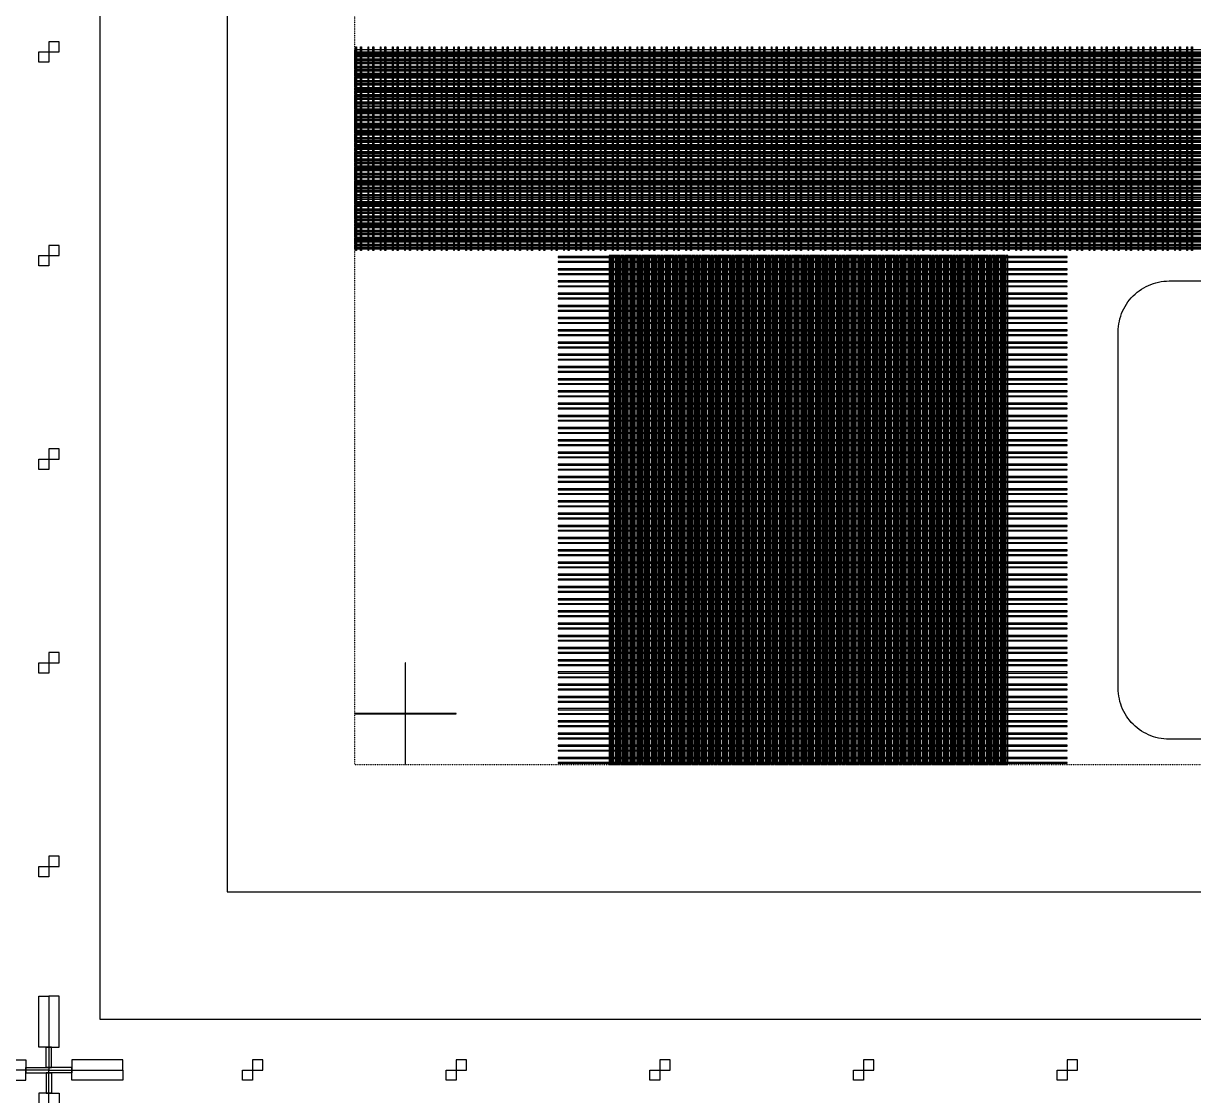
# Model space of a CAD drawing. Extents: x -50000 to 50000, y -50000 to 50000.
# Drawn here: x -36050 to -33752, y -14450 to -12344 of the extents above; entities that cross this region are included whole.
import ezdxf

# ---------------------------------------------------------------- set-up
doc = ezdxf.new("R2010")
doc.units = 0
doc.linetypes.add('DOT', pattern=[0.2, 0, -0.2])
doc.layers.get('0').update_dxf_attribs({"linetype": 'CONTINUOUS'})
for name, color, linetype in [('BASEMETAL', 4, 'CONTINUOUS'), ('FRAME', 8, 'CONTINUOUS'), ('MARKERS', 2, 'CONTINUOUS'), ('SECONDLAYER', 6, 'CONTINUOUS'), ('XOR', 1, 'CONTINUOUS')]:
    doc.layers.add(name, color=color, linetype=linetype)

# ---------------------------------------------------------------- blocks, each defined once
blk = doc.blocks.new('DICINGBORDER')
for points in [[(0, 7200), (45, 7200), (45, 7195), (0, 7195)], [(0, 7195), (5, 7195), (5, 7155), (0, 7155)], [(45, 7200), (145, 7200), (145, 7180), (45, 7180)], [(380, 7200), (400, 7200), (400, 7180), (380, 7180)], [(780, 7200), (800, 7200), (800, 7180), (780, 7180)], [(1180, 7200), (1200, 7200), (1200, 7180), (1180, 7180)], [(1580, 7200), (1600, 7200), (1600, 7180), (1580, 7180)], [(1980, 7200), (2000, 7200), (2000, 7180), (1980, 7180)], [(7155, 7200), (7055, 7200), (7055, 7180), (7155, 7180)], [(7200, 7200), (7155, 7200), (7155, 7195), (7200, 7195)], [(7200, 7195), (7195, 7195), (7195, 7155), (7200, 7155)], [(0, 7155), (20, 7155), (20, 7055), (0, 7055)], [(7200, 7155), (7180, 7155), (7180, 7055), (7200, 7055)], [(0, 2000), (20, 2000), (20, 2020), (0, 2020)], [(7200, 1980), (7180, 1980), (7180, 2000), (7200, 2000)], [(0, 1600), (20, 1600), (20, 1620), (0, 1620)], [(7200, 1580), (7180, 1580), (7180, 1600), (7200, 1600)], [(0, 1200), (20, 1200), (20, 1220), (0, 1220)], [(7200, 1180), (7180, 1180), (7180, 1200), (7200, 1200)], [(0, 800), (20, 800), (20, 820), (0, 820)], [(7200, 780), (7180, 780), (7180, 800), (7200, 800)], [(0, 400), (20, 400), (20, 420), (0, 420)], [(7200, 380), (7180, 380), (7180, 400), (7200, 400)], [(0, 45), (20, 45), (20, 145), (0, 145)], [(7200, 45), (7180, 45), (7180, 145), (7200, 145)], [(0, 5), (5, 5), (5, 45), (0, 45)], [(7200, 5), (7195, 5), (7195, 45), (7200, 45)], [(0, 0), (45, 0), (45, 5), (0, 5)], [(45, 0), (145, 0), (145, 20), (45, 20)], [(400, 0), (420, 0), (420, 20), (400, 20)], [(800, 0), (820, 0), (820, 20), (800, 20)], [(1200, 0), (1220, 0), (1220, 20), (1200, 20)], [(1600, 0), (1620, 0), (1620, 20), (1600, 20)], [(2000, 0), (2020, 0), (2020, 20), (2000, 20)], [(7155, 0), (7055, 0), (7055, 20), (7155, 20)], [(7200, 0), (7155, 0), (7155, 5), (7200, 5)]]:
    blk.add_lwpolyline(points, close=True)
blk = doc.blocks.new('CHIP_JARRAY')
for points in [[(500, 1900), (6500, 1900), (6500, 1904.3), (500, 1904.3)], [(500, 1897), (6500, 1897), (6500, 1899), (500, 1899)], [(500, 1894), (6500, 1894), (6500, 1896.4), (500, 1896.4)], [(500, 1891), (6500, 1891), (6500, 1893), (500, 1893)], [(500, 1886), (6500, 1886), (6500, 1890.3), (500, 1890.3)], [(500, 1883), (6500, 1883), (6500, 1885), (500, 1885)], [(500, 1880), (6500, 1880), (6500, 1882.4), (500, 1882.4)], [(500, 1877), (6500, 1877), (6500, 1879), (500, 1879)], [(500, 1872), (6500, 1872), (6500, 1876.3), (500, 1876.3)], [(500, 1869), (6500, 1869), (6500, 1871), (500, 1871)], [(500, 1866), (6500, 1866), (6500, 1868.4), (500, 1868.4)], [(500, 1863), (6500, 1863), (6500, 1865), (500, 1865)], [(500, 1858), (6500, 1858), (6500, 1862.3), (500, 1862.3)], [(500, 1855), (6500, 1855), (6500, 1857), (500, 1857)], [(500, 1852), (6500, 1852), (6500, 1854.4), (500, 1854.4)], [(500, 1849), (6500, 1849), (6500, 1851), (500, 1851)], [(500, 1844), (6500, 1844), (6500, 1848.3), (500, 1848.3)], [(500, 1841), (6500, 1841), (6500, 1843), (500, 1843)], [(500, 1838), (6500, 1838), (6500, 1840.4), (500, 1840.4)], [(500, 1835), (6500, 1835), (6500, 1837), (500, 1837)], [(500, 1830), (6500, 1830), (6500, 1834.3), (500, 1834.3)], [(500, 1827), (6500, 1827), (6500, 1829), (500, 1829)], [(500, 1824), (6500, 1824), (6500, 1826.4), (500, 1826.4)], [(500, 1821), (6500, 1821), (6500, 1823), (500, 1823)], [(500, 1816), (6500, 1816), (6500, 1820.3), (500, 1820.3)], [(500, 1813), (6500, 1813), (6500, 1815), (500, 1815)], [(500, 1810), (6500, 1810), (6500, 1812.4), (500, 1812.4)], [(500, 1807), (6500, 1807), (6500, 1809), (500, 1809)], [(500, 1802), (6500, 1802), (6500, 1806.3), (500, 1806.3)], [(500, 1799), (6500, 1799), (6500, 1801), (500, 1801)], [(500, 1796), (6500, 1796), (6500, 1798.4), (500, 1798.4)], [(500, 1793), (6500, 1793), (6500, 1795), (500, 1795)], [(500, 1788), (6500, 1788), (6500, 1792.3), (500, 1792.3)], [(500, 1785), (6500, 1785), (6500, 1787), (500, 1787)], [(500, 1782), (6500, 1782), (6500, 1784.4), (500, 1784.4)], [(500, 1779), (6500, 1779), (6500, 1781), (500, 1781)], [(500, 1774), (6500, 1774), (6500, 1778.3), (500, 1778.3)], [(500, 1771), (6500, 1771), (6500, 1773), (500, 1773)], [(500, 1768), (6500, 1768), (6500, 1770.4), (500, 1770.4)], [(500, 1765), (6500, 1765), (6500, 1767), (500, 1767)], [(500, 1760), (6500, 1760), (6500, 1764.3), (500, 1764.3)], [(500, 1757), (6500, 1757), (6500, 1759), (500, 1759)], [(500, 1754), (6500, 1754), (6500, 1756.4), (500, 1756.4)], [(500, 1751), (6500, 1751), (6500, 1753), (500, 1753)], [(500, 1746), (6500, 1746), (6500, 1750.3), (500, 1750.3)], [(500, 1743), (6500, 1743), (6500, 1745), (500, 1745)], [(500, 1740), (6500, 1740), (6500, 1742.4), (500, 1742.4)], [(500, 1737), (6500, 1737), (6500, 1739), (500, 1739)], [(500, 1732), (6500, 1732), (6500, 1736.3), (500, 1736.3)], [(500, 1729), (6500, 1729), (6500, 1731), (500, 1731)], [(500, 1726), (6500, 1726), (6500, 1728.4), (500, 1728.4)], [(500, 1723), (6500, 1723), (6500, 1725), (500, 1725)], [(500, 1718), (6500, 1718), (6500, 1722.3), (500, 1722.3)], [(500, 1715), (6500, 1715), (6500, 1717), (500, 1717)], [(500, 1712), (6500, 1712), (6500, 1714.4), (500, 1714.4)], [(500, 1709), (6500, 1709), (6500, 1711), (500, 1711)], [(500, 1704), (6500, 1704), (6500, 1708.3), (500, 1708.3)], [(500, 1701), (6500, 1701), (6500, 1703), (500, 1703)], [(500, 1698), (6500, 1698), (6500, 1700.4), (500, 1700.4)], [(500, 1695), (6500, 1695), (6500, 1697), (500, 1697)], [(500, 1690), (6500, 1690), (6500, 1694.3), (500, 1694.3)], [(500, 1687), (6500, 1687), (6500, 1689), (500, 1689)], [(500, 1684), (6500, 1684), (6500, 1686.4), (500, 1686.4)], [(500, 1681), (6500, 1681), (6500, 1683), (500, 1683)], [(500, 1676), (6500, 1676), (6500, 1680.3), (500, 1680.3)], [(500, 1673), (6500, 1673), (6500, 1675), (500, 1675)], [(500, 1670), (6500, 1670), (6500, 1672.4), (500, 1672.4)], [(500, 1667), (6500, 1667), (6500, 1669), (500, 1669)], [(500, 1662), (6500, 1662), (6500, 1666.3), (500, 1666.3)], [(500, 1659), (6500, 1659), (6500, 1661), (500, 1661)], [(500, 1656), (6500, 1656), (6500, 1658.4), (500, 1658.4)], [(500, 1653), (6500, 1653), (6500, 1655), (500, 1655)], [(500, 1648), (6500, 1648), (6500, 1652.3), (500, 1652.3)], [(500, 1645), (6500, 1645), (6500, 1647), (500, 1647)], [(500, 1642), (6500, 1642), (6500, 1644.4), (500, 1644.4)], [(500, 1639), (6500, 1639), (6500, 1641), (500, 1641)], [(500, 1634), (6500, 1634), (6500, 1638.3), (500, 1638.3)], [(500, 1631), (6500, 1631), (6500, 1633), (500, 1633)], [(500, 1628), (6500, 1628), (6500, 1630.4), (500, 1630.4)], [(500, 1625), (6500, 1625), (6500, 1627), (500, 1627)], [(500, 1620), (6500, 1620), (6500, 1624.3), (500, 1624.3)], [(500, 1617), (6500, 1617), (6500, 1619), (500, 1619)], [(500, 1614), (6500, 1614), (6500, 1616.4), (500, 1616.4)], [(500, 1611), (6500, 1611), (6500, 1613), (500, 1613)], [(500, 1606), (6500, 1606), (6500, 1610.3), (500, 1610.3)], [(500, 1603), (6500, 1603), (6500, 1605), (500, 1605)], [(500, 1600), (6500, 1600), (6500, 1602.4), (500, 1602.4)], [(500, 1597), (6500, 1597), (6500, 1599), (500, 1599)], [(500, 1592), (6500, 1592), (6500, 1596.3), (500, 1596.3)], [(500, 1589), (6500, 1589), (6500, 1591), (500, 1591)], [(500, 1586), (6500, 1586), (6500, 1588.4), (500, 1588.4)], [(500, 1583), (6500, 1583), (6500, 1585), (500, 1585)], [(500, 1578), (6500, 1578), (6500, 1582.3), (500, 1582.3)], [(500, 1575), (6500, 1575), (6500, 1577), (500, 1577)], [(500, 1572), (6500, 1572), (6500, 1574.4), (500, 1574.4)], [(500, 1569), (6500, 1569), (6500, 1571), (500, 1571)], [(500, 1564), (6500, 1564), (6500, 1568.3), (500, 1568.3)], [(500, 1561), (6500, 1561), (6500, 1563), (500, 1563)], [(500, 1558), (6500, 1558), (6500, 1560.4), (500, 1560.4)], [(500, 1555), (6500, 1555), (6500, 1557), (500, 1557)], [(500, 1550), (6500, 1550), (6500, 1554.3), (500, 1554.3)], [(500, 1547), (6500, 1547), (6500, 1549), (500, 1549)], [(500, 1544), (6500, 1544), (6500, 1546.4), (500, 1546.4)], [(500, 1541), (6500, 1541), (6500, 1543), (500, 1543)], [(500, 1536), (6500, 1536), (6500, 1540.3), (500, 1540.3)], [(500, 1533), (6500, 1533), (6500, 1535), (500, 1535)], [(500, 1530), (6500, 1530), (6500, 1532.4), (500, 1532.4)], [(500, 1527), (6500, 1527), (6500, 1529), (500, 1529)], [(500, 1522), (6500, 1522), (6500, 1526.3), (500, 1526.3)], [(500, 1519), (6500, 1519), (6500, 1521), (500, 1521)], [(500, 1516), (6500, 1516), (6500, 1518.4), (500, 1518.4)], [(500, 1513), (6500, 1513), (6500, 1515), (500, 1515)], [(1000, 500), (1002, 500), (1002, 1500), (1000, 1500)], [(1003, 500), (1005.4, 500), (1005.4, 1500), (1003, 1500)], [(1006, 500), (1008, 500), (1008, 1500), (1006, 1500)], [(1009, 500), (1013.3, 500), (1013.3, 1500), (1009, 1500)], [(1014, 500), (1016, 500), (1016, 1500), (1014, 1500)], [(1017, 500), (1019.4, 500), (1019.4, 1500), (1017, 1500)], [(1020, 500), (1022, 500), (1022, 1500), (1020, 1500)], [(1023, 500), (1027.3, 500), (1027.3, 1500), (1023, 1500)], [(1028, 500), (1030, 500), (1030, 1500), (1028, 1500)], [(1031, 500), (1033.4, 500), (1033.4, 1500), (1031, 1500)], [(1034, 500), (1036, 500), (1036, 1500), (1034, 1500)], [(1037, 500), (1041.3, 500), (1041.3, 1500), (1037, 1500)], [(1042, 500), (1044, 500), (1044, 1500), (1042, 1500)], [(1045, 500), (1047.4, 500), (1047.4, 1500), (1045, 1500)], [(1048, 500), (1050, 500), (1050, 1500), (1048, 1500)], [(1051, 500), (1055.3, 500), (1055.3, 1500), (1051, 1500)], [(1056, 500), (1058, 500), (1058, 1500), (1056, 1500)], [(1059, 500), (1061.4, 500), (1061.4, 1500), (1059, 1500)], [(1062, 500), (1064, 500), (1064, 1500), (1062, 1500)], [(1065, 500), (1069.3, 500), (1069.3, 1500), (1065, 1500)], [(1070, 500), (1072, 500), (1072, 1500), (1070, 1500)], [(1073, 500), (1075.4, 500), (1075.4, 1500), (1073, 1500)], [(1076, 500), (1078, 500), (1078, 1500), (1076, 1500)], [(1079, 500), (1083.3, 500), (1083.3, 1500), (1079, 1500)], [(1084, 500), (1086, 500), (1086, 1500), (1084, 1500)], [(1087, 500), (1089.4, 500), (1089.4, 1500), (1087, 1500)], [(1090, 500), (1092, 500), (1092, 1500), (1090, 1500)], [(1093, 500), (1097.3, 500), (1097.3, 1500), (1093, 1500)], [(1098, 500), (1100, 500), (1100, 1500), (1098, 1500)], [(1101, 500), (1103.4, 500), (1103.4, 1500), (1101, 1500)], [(1104, 500), (1106, 500), (1106, 1500), (1104, 1500)], [(1107, 500), (1111.3, 500), (1111.3, 1500), (1107, 1500)], [(1112, 500), (1114, 500), (1114, 1500), (1112, 1500)], [(1115, 500), (1117.4, 500), (1117.4, 1500), (1115, 1500)], [(1118, 500), (1120, 500), (1120, 1500), (1118, 1500)], [(1121, 500), (1125.3, 500), (1125.3, 1500), (1121, 1500)], [(1126, 500), (1128, 500), (1128, 1500), (1126, 1500)], [(1129, 500), (1131.4, 500), (1131.4, 1500), (1129, 1500)], [(1132, 500), (1134, 500), (1134, 1500), (1132, 1500)], [(1135, 500), (1139.3, 500), (1139.3, 1500), (1135, 1500)], [(1140, 500), (1142, 500), (1142, 1500), (1140, 1500)], [(1143, 500), (1145.4, 500), (1145.4, 1500), (1143, 1500)], [(1146, 500), (1148, 500), (1148, 1500), (1146, 1500)], [(1149, 500), (1153.3, 500), (1153.3, 1500), (1149, 1500)], [(1154, 500), (1156, 500), (1156, 1500), (1154, 1500)], [(1157, 500), (1159.4, 500), (1159.4, 1500), (1157, 1500)], [(1160, 500), (1162, 500), (1162, 1500), (1160, 1500)], [(1163, 500), (1167.3, 500), (1167.3, 1500), (1163, 1500)], [(1168, 500), (1170, 500), (1170, 1500), (1168, 1500)], [(1171, 500), (1173.4, 500), (1173.4, 1500), (1171, 1500)], [(1174, 500), (1176, 500), (1176, 1500), (1174, 1500)], [(1177, 500), (1181.3, 500), (1181.3, 1500), (1177, 1500)], [(1182, 500), (1184, 500), (1184, 1500), (1182, 1500)], [(1185, 500), (1187.4, 500), (1187.4, 1500), (1185, 1500)], [(1188, 500), (1190, 500), (1190, 1500), (1188, 1500)], [(1191, 500), (1195.3, 500), (1195.3, 1500), (1191, 1500)], [(1196, 500), (1198, 500), (1198, 1500), (1196, 1500)], [(1199, 500), (1201.4, 500), (1201.4, 1500), (1199, 1500)], [(1202, 500), (1204, 500), (1204, 1500), (1202, 1500)], [(1205, 500), (1209.3, 500), (1209.3, 1500), (1205, 1500)], [(1210, 500), (1212, 500), (1212, 1500), (1210, 1500)], [(1213, 500), (1215.4, 500), (1215.4, 1500), (1213, 1500)], [(1216, 500), (1218, 500), (1218, 1500), (1216, 1500)], [(1219, 500), (1223.3, 500), (1223.3, 1500), (1219, 1500)], [(1224, 500), (1226, 500), (1226, 1500), (1224, 1500)], [(1227, 500), (1229.4, 500), (1229.4, 1500), (1227, 1500)], [(1230, 500), (1232, 500), (1232, 1500), (1230, 1500)], [(1233, 500), (1237.3, 500), (1237.3, 1500), (1233, 1500)], [(1238, 500), (1240, 500), (1240, 1500), (1238, 1500)], [(1241, 500), (1243.4, 500), (1243.4, 1500), (1241, 1500)], [(1244, 500), (1246, 500), (1246, 1500), (1244, 1500)], [(1247, 500), (1251.3, 500), (1251.3, 1500), (1247, 1500)], [(1252, 500), (1254, 500), (1254, 1500), (1252, 1500)], [(1255, 500), (1257.4, 500), (1257.4, 1500), (1255, 1500)], [(1258, 500), (1260, 500), (1260, 1500), (1258, 1500)], [(1261, 500), (1265.3, 500), (1265.3, 1500), (1261, 1500)], [(1266, 500), (1268, 500), (1268, 1500), (1266, 1500)], [(1269, 500), (1271.4, 500), (1271.4, 1500), (1269, 1500)], [(1272, 500), (1274, 500), (1274, 1500), (1272, 1500)], [(1275, 500), (1279.3, 500), (1279.3, 1500), (1275, 1500)], [(1280, 500), (1282, 500), (1282, 1500), (1280, 1500)], [(1283, 500), (1285.4, 500), (1285.4, 1500), (1283, 1500)], [(1286, 500), (1288, 500), (1288, 1500), (1286, 1500)], [(1289, 500), (1293.3, 500), (1293.3, 1500), (1289, 1500)], [(1294, 500), (1296, 500), (1296, 1500), (1294, 1500)], [(1297, 500), (1299.4, 500), (1299.4, 1500), (1297, 1500)], [(1300, 500), (1302, 500), (1302, 1500), (1300, 1500)], [(1303, 500), (1307.3, 500), (1307.3, 1500), (1303, 1500)], [(1308, 500), (1310, 500), (1310, 1500), (1308, 1500)], [(1311, 500), (1313.4, 500), (1313.4, 1500), (1311, 1500)], [(1314, 500), (1316, 500), (1316, 1500), (1314, 1500)], [(1317, 500), (1321.3, 500), (1321.3, 1500), (1317, 1500)], [(1322, 500), (1324, 500), (1324, 1500), (1322, 1500)], [(1325, 500), (1327.4, 500), (1327.4, 1500), (1325, 1500)], [(1328, 500), (1330, 500), (1330, 1500), (1328, 1500)], [(1331, 500), (1335.3, 500), (1335.3, 1500), (1331, 1500)], [(1336, 500), (1338, 500), (1338, 1500), (1336, 1500)], [(1339, 500), (1341.4, 500), (1341.4, 1500), (1339, 1500)], [(1342, 500), (1344, 500), (1344, 1500), (1342, 1500)], [(1345, 500), (1349.3, 500), (1349.3, 1500), (1345, 1500)], [(1350, 500), (1352, 500), (1352, 1500), (1350, 1500)], [(1353, 500), (1355.4, 500), (1355.4, 1500), (1353, 1500)], [(1356, 500), (1358, 500), (1358, 1500), (1356, 1500)], [(1359, 500), (1363.3, 500), (1363.3, 1500), (1359, 1500)], [(1364, 500), (1366, 500), (1366, 1500), (1364, 1500)], [(1367, 500), (1369.4, 500), (1369.4, 1500), (1367, 1500)], [(1370, 500), (1372, 500), (1372, 1500), (1370, 1500)], [(1373, 500), (1377.3, 500), (1377.3, 1500), (1373, 1500)], [(1378, 500), (1380, 500), (1380, 1500), (1378, 1500)], [(1381, 500), (1383.4, 500), (1383.4, 1500), (1381, 1500)], [(1384, 500), (1386, 500), (1386, 1500), (1384, 1500)], [(1387, 500), (1391.3, 500), (1391.3, 1500), (1387, 1500)], [(1392, 500), (1394, 500), (1394, 1500), (1392, 1500)], [(1395, 500), (1397.4, 500), (1397.4, 1500), (1395, 1500)], [(1398, 500), (1400, 500), (1400, 1500), (1398, 1500)], [(1401, 500), (1405.3, 500), (1405.3, 1500), (1401, 1500)], [(1406, 500), (1408, 500), (1408, 1500), (1406, 1500)], [(1409, 500), (1411.4, 500), (1411.4, 1500), (1409, 1500)], [(1412, 500), (1414, 500), (1414, 1500), (1412, 1500)], [(1415, 500), (1419.3, 500), (1419.3, 1500), (1415, 1500)], [(1420, 500), (1422, 500), (1422, 1500), (1420, 1500)], [(1423, 500), (1425.4, 500), (1425.4, 1500), (1423, 1500)], [(1426, 500), (1428, 500), (1428, 1500), (1426, 1500)], [(1429, 500), (1433.3, 500), (1433.3, 1500), (1429, 1500)], [(1434, 500), (1436, 500), (1436, 1500), (1434, 1500)], [(1437, 500), (1439.4, 500), (1439.4, 1500), (1437, 1500)], [(1440, 500), (1442, 500), (1442, 1500), (1440, 1500)], [(1443, 500), (1447.3, 500), (1447.3, 1500), (1443, 1500)], [(1448, 500), (1450, 500), (1450, 1500), (1448, 1500)], [(1451, 500), (1453.4, 500), (1453.4, 1500), (1451, 1500)], [(1454, 500), (1456, 500), (1456, 1500), (1454, 1500)], [(1457, 500), (1461.3, 500), (1461.3, 1500), (1457, 1500)], [(1462, 500), (1464, 500), (1464, 1500), (1462, 1500)], [(1465, 500), (1467.4, 500), (1467.4, 1500), (1465, 1500)], [(1468, 500), (1470, 500), (1470, 1500), (1468, 1500)], [(1471, 500), (1475.3, 500), (1475.3, 1500), (1471, 1500)], [(1476, 500), (1478, 500), (1478, 1500), (1476, 1500)], [(1479, 500), (1481.4, 500), (1481.4, 1500), (1479, 1500)], [(1482, 500), (1484, 500), (1484, 1500), (1482, 1500)], [(1485, 500), (1489.3, 500), (1489.3, 1500), (1485, 1500)], [(1490, 500), (1492, 500), (1492, 1500), (1490, 1500)], [(1493, 500), (1495.4, 500), (1495.4, 1500), (1493, 1500)], [(1496, 500), (1498, 500), (1498, 1500), (1496, 1500)], [(1499, 500), (1503.3, 500), (1503.3, 1500), (1499, 1500)], [(1504, 500), (1506, 500), (1506, 1500), (1504, 1500)], [(1507, 500), (1509.4, 500), (1509.4, 1500), (1507, 1500)], [(1510, 500), (1512, 500), (1512, 1500), (1510, 1500)], [(1513, 500), (1517.3, 500), (1517.3, 1500), (1513, 1500)], [(1518, 500), (1520, 500), (1520, 1500), (1518, 1500)], [(1521, 500), (1523.4, 500), (1523.4, 1500), (1521, 1500)], [(1524, 500), (1526, 500), (1526, 1500), (1524, 1500)], [(1527, 500), (1531.3, 500), (1531.3, 1500), (1527, 1500)], [(1532, 500), (1534, 500), (1534, 1500), (1532, 1500)], [(1535, 500), (1537.4, 500), (1537.4, 1500), (1535, 1500)], [(1538, 500), (1540, 500), (1540, 1500), (1538, 1500)], [(1541, 500), (1545.3, 500), (1545.3, 1500), (1541, 1500)], [(1546, 500), (1548, 500), (1548, 1500), (1546, 1500)], [(1549, 500), (1551.4, 500), (1551.4, 1500), (1549, 1500)], [(1552, 500), (1554, 500), (1554, 1500), (1552, 1500)], [(1555, 500), (1559.3, 500), (1559.3, 1500), (1555, 1500)], [(1560, 500), (1562, 500), (1562, 1500), (1560, 1500)], [(1563, 500), (1565.4, 500), (1565.4, 1500), (1563, 1500)], [(1566, 500), (1568, 500), (1568, 1500), (1566, 1500)], [(1569, 500), (1573.3, 500), (1573.3, 1500), (1569, 1500)], [(1574, 500), (1576, 500), (1576, 1500), (1574, 1500)], [(1577, 500), (1579.4, 500), (1579.4, 1500), (1577, 1500)], [(1580, 500), (1582, 500), (1582, 1500), (1580, 1500)], [(1583, 500), (1587.3, 500), (1587.3, 1500), (1583, 1500)], [(1588, 500), (1590, 500), (1590, 1500), (1588, 1500)], [(1591, 500), (1593.4, 500), (1593.4, 1500), (1591, 1500)], [(1594, 500), (1596, 500), (1596, 1500), (1594, 1500)], [(1597, 500), (1601.3, 500), (1601.3, 1500), (1597, 1500)], [(1602, 500), (1604, 500), (1604, 1500), (1602, 1500)], [(1605, 500), (1607.4, 500), (1607.4, 1500), (1605, 1500)], [(1608, 500), (1610, 500), (1610, 1500), (1608, 1500)], [(1611, 500), (1615.3, 500), (1615.3, 1500), (1611, 1500)], [(1616, 500), (1618, 500), (1618, 1500), (1616, 1500)], [(1619, 500), (1621.4, 500), (1621.4, 1500), (1619, 1500)], [(1622, 500), (1624, 500), (1624, 1500), (1622, 1500)], [(1625, 500), (1629.3, 500), (1629.3, 1500), (1625, 1500)], [(1630, 500), (1632, 500), (1632, 1500), (1630, 1500)], [(1633, 500), (1635.4, 500), (1635.4, 1500), (1633, 1500)], [(1636, 500), (1638, 500), (1638, 1500), (1636, 1500)], [(1639, 500), (1643.3, 500), (1643.3, 1500), (1639, 1500)], [(1644, 500), (1646, 500), (1646, 1500), (1644, 1500)], [(1647, 500), (1649.4, 500), (1649.4, 1500), (1647, 1500)], [(1650, 500), (1652, 500), (1652, 1500), (1650, 1500)], [(1653, 500), (1657.3, 500), (1657.3, 1500), (1653, 1500)], [(1658, 500), (1660, 500), (1660, 1500), (1658, 1500)], [(1661, 500), (1663.4, 500), (1663.4, 1500), (1661, 1500)], [(1664, 500), (1666, 500), (1666, 1500), (1664, 1500)], [(1667, 500), (1671.3, 500), (1671.3, 1500), (1667, 1500)], [(1672, 500), (1674, 500), (1674, 1500), (1672, 1500)], [(1675, 500), (1677.4, 500), (1677.4, 1500), (1675, 1500)], [(1678, 500), (1680, 500), (1680, 1500), (1678, 1500)], [(1681, 500), (1685.3, 500), (1685.3, 1500), (1681, 1500)], [(1686, 500), (1688, 500), (1688, 1500), (1686, 1500)], [(1689, 500), (1691.4, 500), (1691.4, 1500), (1689, 1500)], [(1692, 500), (1694, 500), (1694, 1500), (1692, 1500)], [(1695, 500), (1699.3, 500), (1699.3, 1500), (1695, 1500)], [(1700, 500), (1702, 500), (1702, 1500), (1700, 1500)], [(1703, 500), (1705.4, 500), (1705.4, 1500), (1703, 1500)], [(1706, 500), (1708, 500), (1708, 1500), (1706, 1500)], [(1709, 500), (1713.3, 500), (1713.3, 1500), (1709, 1500)], [(1714, 500), (1716, 500), (1716, 1500), (1714, 1500)], [(1717, 500), (1719.4, 500), (1719.4, 1500), (1717, 1500)], [(1720, 500), (1722, 500), (1722, 1500), (1720, 1500)], [(1723, 500), (1727.3, 500), (1727.3, 1500), (1723, 1500)], [(1728, 500), (1730, 500), (1730, 1500), (1728, 1500)], [(1731, 500), (1733.4, 500), (1733.4, 1500), (1731, 1500)], [(1734, 500), (1736, 500), (1736, 1500), (1734, 1500)], [(1737, 500), (1741.3, 500), (1741.3, 1500), (1737, 1500)], [(1742, 500), (1744, 500), (1744, 1500), (1742, 1500)], [(1745, 500), (1747.4, 500), (1747.4, 1500), (1745, 1500)], [(1748, 500), (1750, 500), (1750, 1500), (1748, 1500)], [(1751, 500), (1755.3, 500), (1755.3, 1500), (1751, 1500)], [(1756, 500), (1758, 500), (1758, 1500), (1756, 1500)], [(1759, 500), (1761.4, 500), (1761.4, 1500), (1759, 1500)], [(1762, 500), (1764, 500), (1764, 1500), (1762, 1500)], [(1765, 500), (1769.3, 500), (1769.3, 1500), (1765, 1500)], [(1770, 500), (1772, 500), (1772, 1500), (1770, 1500)], [(1773, 500), (1775.4, 500), (1775.4, 1500), (1773, 1500)], [(1776, 500), (1778, 500), (1778, 1500), (1776, 1500)], [(1779, 500), (1783.3, 500), (1783.3, 1500), (1779, 1500)]]:
    blk.add_lwpolyline(points, close=True)
blk.add_lwpolyline([(2300, 550), (2100, 550), (2094.8, 550.1), (2089.5, 550.5), (2084.4, 551.2), (2079.2, 552.2), (2074.1, 553.4), (2069.1, 554.9), (2064.2, 556.6), (2059.3, 558.6), (2054.6, 560.9), (2050, 563.4), (2045.5, 566.1), (2041.2, 569.1), (2037.1, 572.3), (2033.1, 575.7), (2029.3, 579.3), (2025.7, 583.1), (2022.3, 587.1), (2019.1, 591.2), (2016.1, 595.5), (2013.4, 600), (2010.9, 604.6), (2008.6, 609.3), (2006.6, 614.2), (2004.9, 619.1), (2003.4, 624.1), (2002.2, 629.2), (2001.2, 634.4), (2000.5, 639.5), (2000.1, 644.8), (2000, 650), (2000, 1350), (2000.1, 1355.2), (2000.5, 1360.5), (2001.2, 1365.6), (2002.2, 1370.8), (2003.4, 1375.9), (2004.9, 1380.9), (2006.6, 1385.8), (2008.6, 1390.7), (2010.9, 1395.4), (2013.4, 1400), (2016.1, 1404.5), (2019.1, 1408.8), (2022.3, 1412.9), (2025.7, 1416.9), (2029.3, 1420.7), (2033.1, 1424.3), (2037.1, 1427.7), (2041.2, 1430.9), (2045.5, 1433.9), (2050, 1436.6), (2054.6, 1439.1), (2059.3, 1441.4), (2064.2, 1443.4), (2069.1, 1445.1), (2074.1, 1446.6), (2079.2, 1447.8), (2084.4, 1448.8), (2089.5, 1449.5), (2094.8, 1449.9), (2100, 1450), (2300, 1450)])
at = {"layer": 'FRAME'}
blk.add_lwpolyline([(0, 0), (7000, 0), (7000, 7000), (0, 7000)], close=True, dxfattribs=at)
at = {"layer": 'FRAME', "linetype": 'DOT'}
blk.add_lwpolyline([(500, 500), (6500, 500), (6500, 6500), (500, 6500)], close=True, dxfattribs=at)
at = {"layer": 'MARKERS'}
for points in [[(599.5, 600.5), (600.5, 600.5), (600.5, 700), (599.5, 700)], [(500, 599.5), (700, 599.5), (700, 600.5), (500, 600.5)], [(599.5, 500), (600.5, 500), (600.5, 599.5), (599.5, 599.5)]]:
    blk.add_lwpolyline(points, close=True, dxfattribs=at)
at = {"layer": 'SECONDLAYER'}
for points in [[(503, 1910), (504, 1910), (504, 1510), (503, 1510)], [(512, 1910), (514, 1910), (514, 1510), (512, 1510)], [(527, 1910), (528, 1910), (528, 1510), (527, 1510)], [(536, 1910), (538, 1910), (538, 1510), (536, 1510)], [(551, 1910), (552, 1910), (552, 1510), (551, 1510)], [(560, 1910), (562, 1910), (562, 1510), (560, 1510)], [(575, 1910), (576, 1910), (576, 1510), (575, 1510)], [(584, 1910), (586, 1910), (586, 1510), (584, 1510)], [(599, 1910), (600, 1910), (600, 1510), (599, 1510)], [(608, 1910), (610, 1910), (610, 1510), (608, 1510)], [(623, 1910), (624, 1910), (624, 1510), (623, 1510)], [(632, 1910), (634, 1910), (634, 1510), (632, 1510)], [(647, 1910), (648, 1910), (648, 1510), (647, 1510)], [(656, 1910), (658, 1910), (658, 1510), (656, 1510)], [(671, 1910), (672, 1910), (672, 1510), (671, 1510)], [(680, 1910), (682, 1910), (682, 1510), (680, 1510)], [(695, 1910), (696, 1910), (696, 1510), (695, 1510)], [(704, 1910), (706, 1910), (706, 1510), (704, 1510)], [(719, 1910), (720, 1910), (720, 1510), (719, 1510)], [(728, 1910), (730, 1910), (730, 1510), (728, 1510)], [(743, 1910), (744, 1910), (744, 1510), (743, 1510)], [(752, 1910), (754, 1910), (754, 1510), (752, 1510)], [(767, 1910), (768, 1910), (768, 1510), (767, 1510)], [(776, 1910), (778, 1910), (778, 1510), (776, 1510)], [(791, 1910), (792, 1910), (792, 1510), (791, 1510)], [(800, 1910), (802, 1910), (802, 1510), (800, 1510)], [(815, 1910), (816, 1910), (816, 1510), (815, 1510)], [(824, 1910), (826, 1910), (826, 1510), (824, 1510)], [(839, 1910), (840, 1910), (840, 1510), (839, 1510)], [(848, 1910), (850, 1910), (850, 1510), (848, 1510)], [(863, 1910), (864, 1910), (864, 1510), (863, 1510)], [(872, 1910), (874, 1910), (874, 1510), (872, 1510)], [(887, 1910), (888, 1910), (888, 1510), (887, 1510)], [(896, 1910), (898, 1910), (898, 1510), (896, 1510)], [(911, 1910), (912, 1910), (912, 1510), (911, 1510)], [(920, 1910), (922, 1910), (922, 1510), (920, 1510)], [(935, 1910), (936, 1910), (936, 1510), (935, 1510)], [(944, 1910), (946, 1910), (946, 1510), (944, 1510)], [(959, 1910), (960, 1910), (960, 1510), (959, 1510)], [(968, 1910), (970, 1910), (970, 1510), (968, 1510)], [(983, 1910), (984, 1910), (984, 1510), (983, 1510)], [(992, 1910), (994, 1910), (994, 1510), (992, 1510)], [(1007, 1910), (1008, 1910), (1008, 1510), (1007, 1510)], [(1016, 1910), (1018, 1910), (1018, 1510), (1016, 1510)], [(1031, 1910), (1032, 1910), (1032, 1510), (1031, 1510)], [(1040, 1910), (1042, 1910), (1042, 1510), (1040, 1510)], [(1055, 1910), (1056, 1910), (1056, 1510), (1055, 1510)], [(1064, 1910), (1066, 1910), (1066, 1510), (1064, 1510)], [(1079, 1910), (1080, 1910), (1080, 1510), (1079, 1510)], [(1088, 1910), (1090, 1910), (1090, 1510), (1088, 1510)], [(1103, 1910), (1104, 1910), (1104, 1510), (1103, 1510)], [(1112, 1910), (1114, 1910), (1114, 1510), (1112, 1510)], [(1127, 1910), (1128, 1910), (1128, 1510), (1127, 1510)], [(1136, 1910), (1138, 1910), (1138, 1510), (1136, 1510)], [(1151, 1910), (1152, 1910), (1152, 1510), (1151, 1510)], [(1160, 1910), (1162, 1910), (1162, 1510), (1160, 1510)], [(1175, 1910), (1176, 1910), (1176, 1510), (1175, 1510)], [(1184, 1910), (1186, 1910), (1186, 1510), (1184, 1510)], [(1199, 1910), (1200, 1910), (1200, 1510), (1199, 1510)], [(1208, 1910), (1210, 1910), (1210, 1510), (1208, 1510)], [(1223, 1910), (1224, 1910), (1224, 1510), (1223, 1510)], [(1232, 1910), (1234, 1910), (1234, 1510), (1232, 1510)], [(1247, 1910), (1248, 1910), (1248, 1510), (1247, 1510)], [(1256, 1910), (1258, 1910), (1258, 1510), (1256, 1510)], [(1271, 1910), (1272, 1910), (1272, 1510), (1271, 1510)], [(1280, 1910), (1282, 1910), (1282, 1510), (1280, 1510)], [(1295, 1910), (1296, 1910), (1296, 1510), (1295, 1510)], [(1304, 1910), (1306, 1910), (1306, 1510), (1304, 1510)], [(1319, 1910), (1320, 1910), (1320, 1510), (1319, 1510)], [(1328, 1910), (1330, 1910), (1330, 1510), (1328, 1510)], [(1343, 1910), (1344, 1910), (1344, 1510), (1343, 1510)], [(1352, 1910), (1354, 1910), (1354, 1510), (1352, 1510)], [(1367, 1910), (1368, 1910), (1368, 1510), (1367, 1510)], [(1376, 1910), (1378, 1910), (1378, 1510), (1376, 1510)], [(1391, 1910), (1392, 1910), (1392, 1510), (1391, 1510)], [(1400, 1910), (1402, 1910), (1402, 1510), (1400, 1510)], [(1415, 1910), (1416, 1910), (1416, 1510), (1415, 1510)], [(1424, 1910), (1426, 1910), (1426, 1510), (1424, 1510)], [(1439, 1910), (1440, 1910), (1440, 1510), (1439, 1510)], [(1448, 1910), (1450, 1910), (1450, 1510), (1448, 1510)], [(1463, 1910), (1464, 1910), (1464, 1510), (1463, 1510)], [(1472, 1910), (1474, 1910), (1474, 1510), (1472, 1510)], [(1487, 1910), (1488, 1910), (1488, 1510), (1487, 1510)], [(1496, 1910), (1498, 1910), (1498, 1510), (1496, 1510)], [(1511, 1910), (1512, 1910), (1512, 1510), (1511, 1510)], [(1520, 1910), (1522, 1910), (1522, 1510), (1520, 1510)], [(1535, 1910), (1536, 1910), (1536, 1510), (1535, 1510)], [(1544, 1910), (1546, 1910), (1546, 1510), (1544, 1510)], [(1559, 1910), (1560, 1910), (1560, 1510), (1559, 1510)], [(1568, 1910), (1570, 1910), (1570, 1510), (1568, 1510)], [(1583, 1910), (1584, 1910), (1584, 1510), (1583, 1510)], [(1592, 1910), (1594, 1910), (1594, 1510), (1592, 1510)], [(1607, 1910), (1608, 1910), (1608, 1510), (1607, 1510)], [(1616, 1910), (1618, 1910), (1618, 1510), (1616, 1510)], [(1631, 1910), (1632, 1910), (1632, 1510), (1631, 1510)], [(1640, 1910), (1642, 1910), (1642, 1510), (1640, 1510)], [(1655, 1910), (1656, 1910), (1656, 1510), (1655, 1510)], [(1664, 1910), (1666, 1910), (1666, 1510), (1664, 1510)], [(1679, 1910), (1680, 1910), (1680, 1510), (1679, 1510)], [(1688, 1910), (1690, 1910), (1690, 1510), (1688, 1510)], [(1703, 1910), (1704, 1910), (1704, 1510), (1703, 1510)], [(1712, 1910), (1714, 1910), (1714, 1510), (1712, 1510)], [(1727, 1910), (1728, 1910), (1728, 1510), (1727, 1510)], [(1736, 1910), (1738, 1910), (1738, 1510), (1736, 1510)], [(1751, 1910), (1752, 1910), (1752, 1510), (1751, 1510)], [(1760, 1910), (1762, 1910), (1762, 1510), (1760, 1510)], [(1775, 1910), (1776, 1910), (1776, 1510), (1775, 1510)], [(1784, 1910), (1786, 1910), (1786, 1510), (1784, 1510)], [(1799, 1910), (1800, 1910), (1800, 1510), (1799, 1510)], [(1808, 1910), (1810, 1910), (1810, 1510), (1808, 1510)], [(1823, 1910), (1824, 1910), (1824, 1510), (1823, 1510)], [(1832, 1910), (1834, 1910), (1834, 1510), (1832, 1510)], [(1847, 1910), (1848, 1910), (1848, 1510), (1847, 1510)], [(1856, 1910), (1858, 1910), (1858, 1510), (1856, 1510)], [(1871, 1910), (1872, 1910), (1872, 1510), (1871, 1510)], [(1880, 1910), (1882, 1910), (1882, 1510), (1880, 1510)], [(1895, 1910), (1896, 1910), (1896, 1510), (1895, 1510)], [(1904, 1910), (1906, 1910), (1906, 1510), (1904, 1510)], [(1919, 1910), (1920, 1910), (1920, 1510), (1919, 1510)], [(1928, 1910), (1930, 1910), (1930, 1510), (1928, 1510)], [(1943, 1910), (1944, 1910), (1944, 1510), (1943, 1510)], [(1952, 1910), (1954, 1910), (1954, 1510), (1952, 1510)], [(1967, 1910), (1968, 1910), (1968, 1510), (1967, 1510)], [(1976, 1910), (1978, 1910), (1978, 1510), (1976, 1510)], [(1991, 1910), (1992, 1910), (1992, 1510), (1991, 1510)], [(2000, 1910), (2002, 1910), (2002, 1510), (2000, 1510)], [(2015, 1910), (2016, 1910), (2016, 1510), (2015, 1510)], [(2024, 1910), (2026, 1910), (2026, 1510), (2024, 1510)], [(2039, 1910), (2040, 1910), (2040, 1510), (2039, 1510)], [(2048, 1910), (2050, 1910), (2050, 1510), (2048, 1510)], [(2063, 1910), (2064, 1910), (2064, 1510), (2063, 1510)], [(2072, 1910), (2074, 1910), (2074, 1510), (2072, 1510)], [(2087, 1910), (2088, 1910), (2088, 1510), (2087, 1510)], [(2096, 1910), (2098, 1910), (2098, 1510), (2096, 1510)], [(2111, 1910), (2112, 1910), (2112, 1510), (2111, 1510)], [(2120, 1910), (2122, 1910), (2122, 1510), (2120, 1510)], [(2135, 1910), (2136, 1910), (2136, 1510), (2135, 1510)], [(2144, 1910), (2146, 1910), (2146, 1510), (2144, 1510)], [(900, 1496), (1900, 1496), (1900, 1498), (900, 1498)], [(900, 1487), (1900, 1487), (1900, 1488), (900, 1488)], [(900, 1472), (1900, 1472), (1900, 1474), (900, 1474)], [(900, 1463), (1900, 1463), (1900, 1464), (900, 1464)], [(900, 1448), (1900, 1448), (1900, 1450), (900, 1450)], [(900, 1439), (1900, 1439), (1900, 1440), (900, 1440)], [(900, 1424), (1900, 1424), (1900, 1426), (900, 1426)], [(900, 1415), (1900, 1415), (1900, 1416), (900, 1416)], [(900, 1400), (1900, 1400), (1900, 1402), (900, 1402)], [(900, 1391), (1900, 1391), (1900, 1392), (900, 1392)], [(900, 1376), (1900, 1376), (1900, 1378), (900, 1378)], [(900, 1367), (1900, 1367), (1900, 1368), (900, 1368)], [(900, 1352), (1900, 1352), (1900, 1354), (900, 1354)], [(900, 1343), (1900, 1343), (1900, 1344), (900, 1344)], [(900, 1328), (1900, 1328), (1900, 1330), (900, 1330)], [(900, 1319), (1900, 1319), (1900, 1320), (900, 1320)], [(900, 1304), (1900, 1304), (1900, 1306), (900, 1306)], [(900, 1295), (1900, 1295), (1900, 1296), (900, 1296)], [(900, 1280), (1900, 1280), (1900, 1282), (900, 1282)], [(900, 1271), (1900, 1271), (1900, 1272), (900, 1272)], [(900, 1256), (1900, 1256), (1900, 1258), (900, 1258)], [(900, 1247), (1900, 1247), (1900, 1248), (900, 1248)], [(900, 1232), (1900, 1232), (1900, 1234), (900, 1234)], [(900, 1223), (1900, 1223), (1900, 1224), (900, 1224)], [(900, 1208), (1900, 1208), (1900, 1210), (900, 1210)], [(900, 1199), (1900, 1199), (1900, 1200), (900, 1200)], [(900, 1184), (1900, 1184), (1900, 1186), (900, 1186)], [(900, 1175), (1900, 1175), (1900, 1176), (900, 1176)], [(900, 1160), (1900, 1160), (1900, 1162), (900, 1162)], [(900, 1151), (1900, 1151), (1900, 1152), (900, 1152)], [(900, 1136), (1900, 1136), (1900, 1138), (900, 1138)], [(900, 1127), (1900, 1127), (1900, 1128), (900, 1128)], [(900, 1112), (1900, 1112), (1900, 1114), (900, 1114)], [(900, 1103), (1900, 1103), (1900, 1104), (900, 1104)], [(900, 1088), (1900, 1088), (1900, 1090), (900, 1090)], [(900, 1079), (1900, 1079), (1900, 1080), (900, 1080)], [(900, 1064), (1900, 1064), (1900, 1066), (900, 1066)], [(900, 1055), (1900, 1055), (1900, 1056), (900, 1056)], [(900, 1040), (1900, 1040), (1900, 1042), (900, 1042)], [(900, 1031), (1900, 1031), (1900, 1032), (900, 1032)], [(900, 1016), (1900, 1016), (1900, 1018), (900, 1018)], [(900, 1007), (1900, 1007), (1900, 1008), (900, 1008)], [(900, 992), (1900, 992), (1900, 994), (900, 994)], [(900, 983), (1900, 983), (1900, 984), (900, 984)], [(900, 968), (1900, 968), (1900, 970), (900, 970)], [(900, 959), (1900, 959), (1900, 960), (900, 960)], [(900, 944), (1900, 944), (1900, 946), (900, 946)], [(900, 935), (1900, 935), (1900, 936), (900, 936)], [(900, 920), (1900, 920), (1900, 922), (900, 922)], [(900, 911), (1900, 911), (1900, 912), (900, 912)], [(900, 896), (1900, 896), (1900, 898), (900, 898)], [(900, 887), (1900, 887), (1900, 888), (900, 888)], [(900, 872), (1900, 872), (1900, 874), (900, 874)], [(900, 863), (1900, 863), (1900, 864), (900, 864)], [(900, 848), (1900, 848), (1900, 850), (900, 850)], [(900, 839), (1900, 839), (1900, 840), (900, 840)], [(900, 824), (1900, 824), (1900, 826), (900, 826)], [(900, 815), (1900, 815), (1900, 816), (900, 816)], [(900, 800), (1900, 800), (1900, 802), (900, 802)], [(900, 791), (1900, 791), (1900, 792), (900, 792)], [(900, 776), (1900, 776), (1900, 778), (900, 778)], [(900, 767), (1900, 767), (1900, 768), (900, 768)], [(900, 752), (1900, 752), (1900, 754), (900, 754)], [(900, 743), (1900, 743), (1900, 744), (900, 744)], [(900, 728), (1900, 728), (1900, 730), (900, 730)], [(900, 719), (1900, 719), (1900, 720), (900, 720)], [(900, 704), (1900, 704), (1900, 706), (900, 706)], [(900, 695), (1900, 695), (1900, 696), (900, 696)], [(900, 680), (1900, 680), (1900, 682), (900, 682)], [(900, 671), (1900, 671), (1900, 672), (900, 672)], [(900, 656), (1900, 656), (1900, 658), (900, 658)], [(900, 647), (1900, 647), (1900, 648), (900, 648)], [(900, 632), (1900, 632), (1900, 634), (900, 634)], [(900, 623), (1900, 623), (1900, 624), (900, 624)], [(900, 608), (1900, 608), (1900, 610), (900, 610)], [(900, 599), (1900, 599), (1900, 600), (900, 600)], [(900, 584), (1900, 584), (1900, 586), (900, 586)], [(900, 575), (1900, 575), (1900, 576), (900, 576)], [(900, 560), (1900, 560), (1900, 562), (900, 562)], [(900, 551), (1900, 551), (1900, 552), (900, 552)], [(900, 536), (1900, 536), (1900, 538), (900, 538)], [(900, 527), (1900, 527), (1900, 528), (900, 528)], [(900, 512), (1900, 512), (1900, 514), (900, 514)], [(900, 503), (1900, 503), (1900, 504), (900, 504)]]:
    blk.add_lwpolyline(points, close=True, dxfattribs=at)
at = {"layer": 'XOR'}
blk.add_lwpolyline([(250, 250), (6750, 250), (6750, 6750), (250, 6750)], close=True, dxfattribs=at)

msp = doc.modelspace()

# ---------------------------------------------------------------- linework, layer by layer
at = {"layer": 'FRAME'}
for radius in [50000, 49500]:
    msp.add_circle((0, 0), radius, dxfattribs=at)

# ---------------------------------------------------------------- block references
at = {"layer": 'BASEMETAL'}
msp.add_blockref('CHIP_JARRAY', (-35900, -14300), dxfattribs=at)
at = {"layer": 'XOR'}
for p in [(-43200, -14400), (-36000, -14400), (-43200, -21600), (-36000, -21600)]:
    msp.add_blockref('DICINGBORDER', p, dxfattribs=at)

doc.saveas('drawing.dxf')
